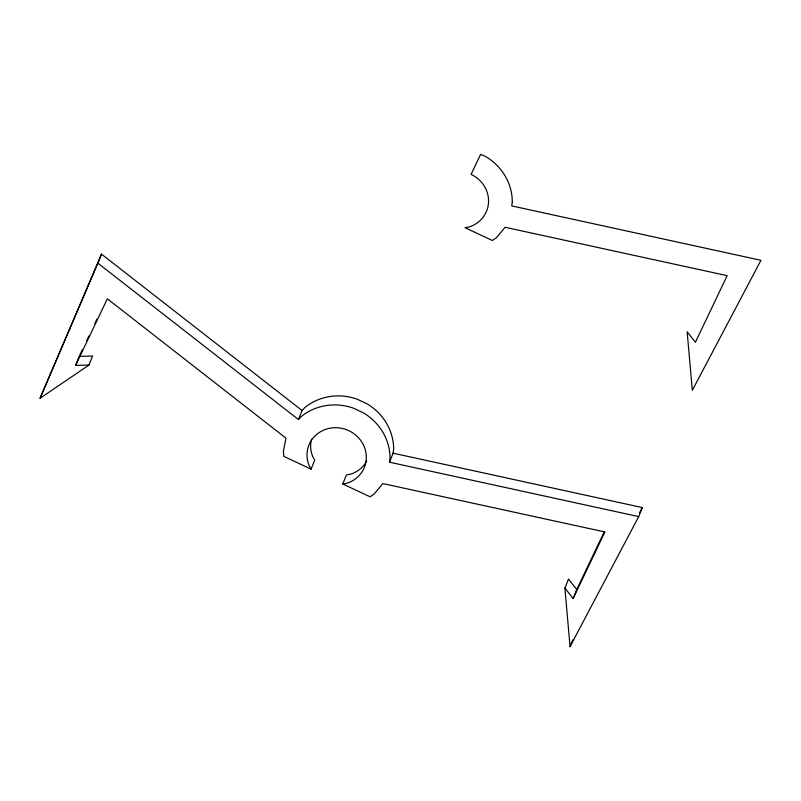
<?xml version="1.0" encoding="UTF-8"?>
<svg xmlns="http://www.w3.org/2000/svg" width="801" height="801" viewBox="0 0 801 801"><rect width="100%" height="100%" fill="white"/><g stroke="black" fill="none" stroke-linecap="round" stroke-linejoin="round"><path stroke-width="1.2" d="M389.486 462.207L393.091 453.176L642.302 507.574L638.697 516.605L389.486 462.207L390.037 458.242A53.767 50.833 21.8 0 0 363.434 412.865L353.451 408.18A53.767 50.833 21.8 0 0 301.186 416.6L298.443 419.544L97.882 263.159L101.497 254.127L302.057 410.512L298.443 419.544M393.091 453.176L393.651 449.211A53.767 50.833 21.8 0 0 367.048 403.834L357.056 399.148A53.767 50.833 21.8 0 0 304.791 407.579L302.057 410.512M88.981 365.046L75.584 365.396L79.189 356.365L92.596 356.024L88.981 365.046L40.05 398.267L101.497 254.127M75.584 365.396L107.354 298.793L286.007 438.187L283.384 451.223L283.774 456.34L311.088 469.146L314.703 460.114L312.56 456.21A29.867 28.245 21.8 0 1 311.539 439.098M573.126 598.567L576.74 589.536L568.51 579.053L564.895 588.084L573.126 598.567L604.895 531.964L382.838 483.574L374.337 493.847L370.102 496.79L342.788 483.994L346.392 474.963L350.798 474.132A29.867 28.245 21.8 0 0 366.768 460.905M564.895 588.084L570.042 646.647L572.755 639.879M40.05 398.267L97.882 263.159M79.73 355.233L82.423 349.596M86.728 340.565L88.891 336.05M94.808 323.634L96.961 319.118M576.74 589.536L604.204 531.964M639.398 513.091L642.302 507.574M570.042 646.647L638.697 516.605M342.788 483.994L347.193 483.163A29.867 28.245 21.8 0 0 364.385 447.108A29.867 28.245 21.8 0 0 326.147 429.186A29.867 28.245 21.8 0 0 308.946 465.241L311.088 469.146M512.29 201.942L511.739 205.907L760.95 260.305L692.304 390.347L687.148 331.784L695.388 342.267L727.158 275.664L505.091 227.264L496.59 237.547L492.355 240.49L465.041 227.694L469.446 226.853A29.867 28.245 21.8 0 0 488.56 201.822A29.867 28.245 21.8 0 0 471.088 174.378L480.64 154.353L485.696 156.555A53.767 50.833 21.8 0 1 512.29 201.942"/></g></svg>
